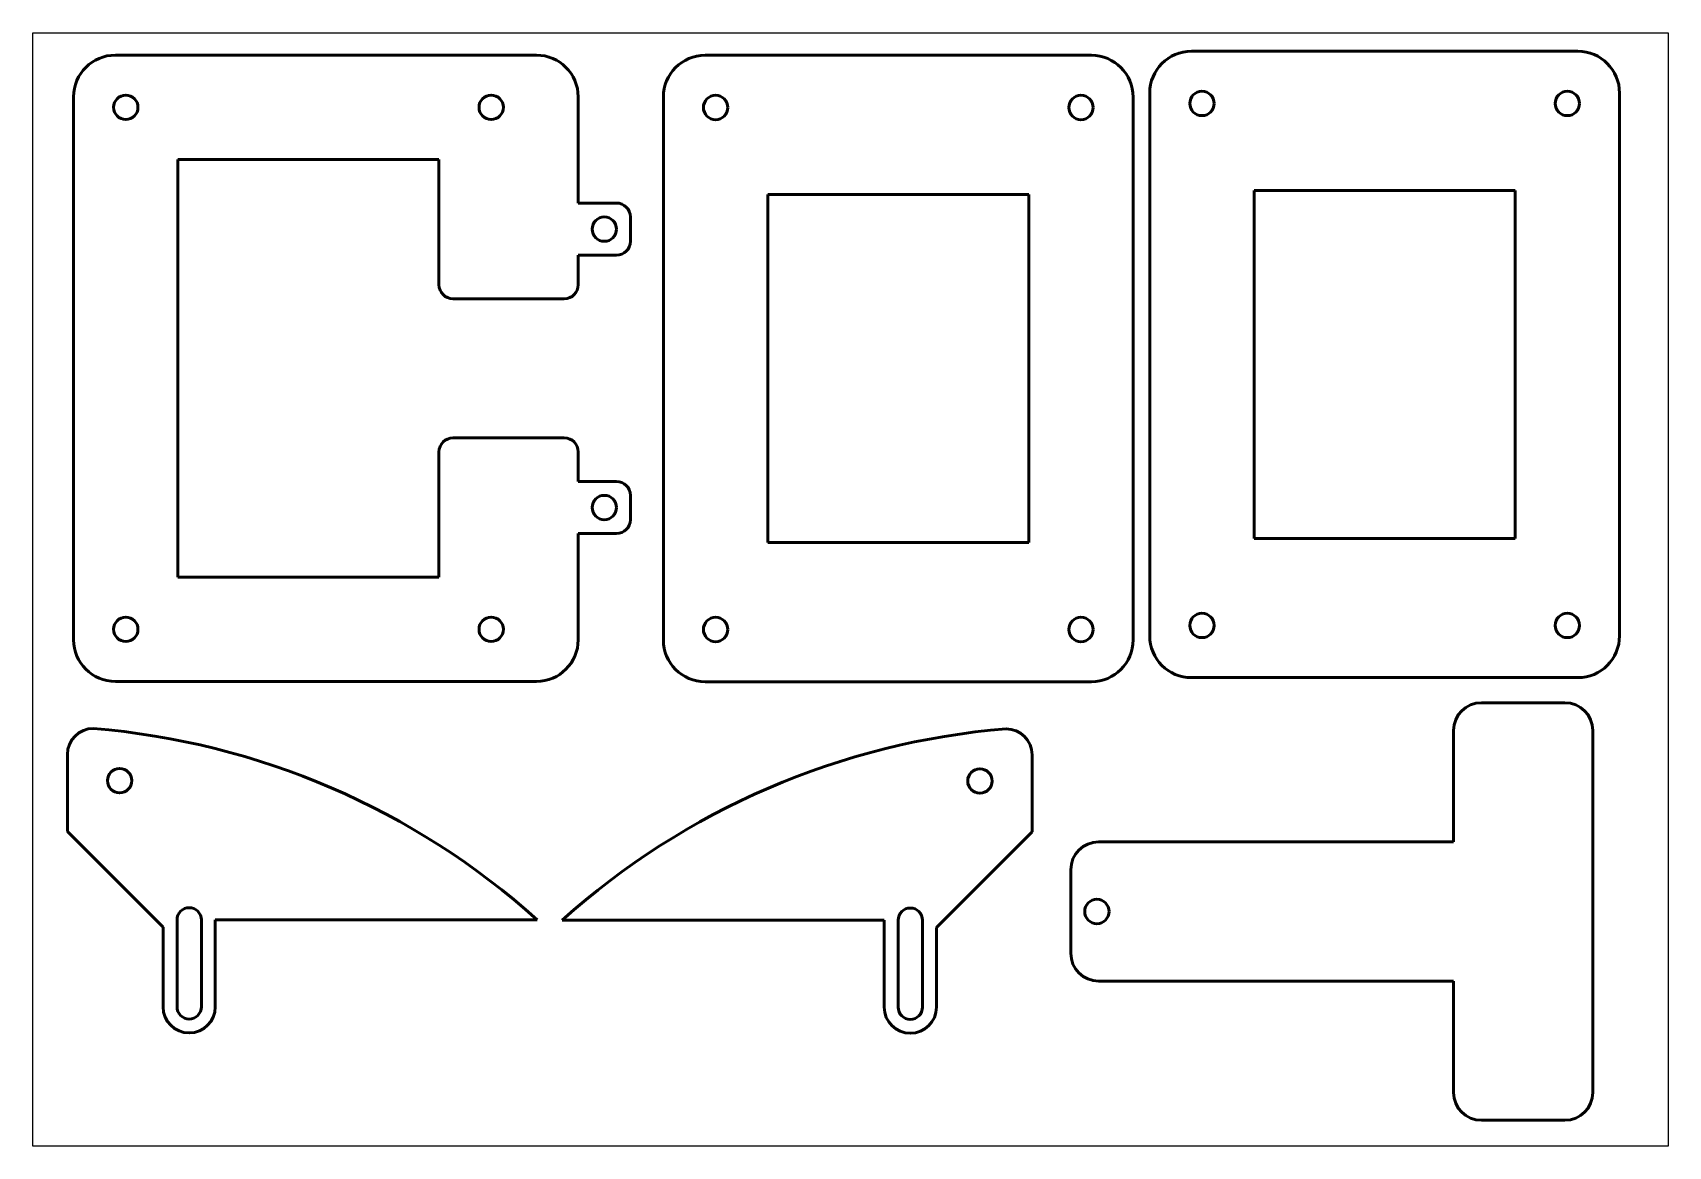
# Model space of a CAD drawing. Header units: millimetres. Extents: x 3 to 473, y -2 to 318.
import ezdxf

# ---------------------------------------------------------------- set-up
doc = ezdxf.new("R2010")
doc.units = ezdxf.units.MM
doc.layers.add('Visible (ISO)', color=7, linetype='Continuous', lineweight=50)

msp = doc.modelspace()

# ---------------------------------------------------------------- linework, layer by layer
msp.add_lwpolyline([(3.16, 318.22), (473.16, 318.22), (473.16, -1.78), (3.16, -1.78)], close=True)
at = {"layer": 'Visible (ISO)'}
for p, q in [((147.91, 311.78), (26.91, 311.78)), ((307.39, 311.73), (196.39, 311.73)), ((447.15, 312.89), (336.15, 312.89)), ((324.15, 300.89), (324.15, 144.89)), ((459.15, 144.89), (459.15, 300.89)), ((14.91, 299.78), (14.91, 143.78)), ((159.91, 269.28), (159.91, 299.78)), ((184.39, 299.73), (184.39, 143.73)), ((319.39, 143.73), (319.39, 299.73)), ((44.91, 281.78), (119.91, 281.78)), ((44.91, 161.78), (44.91, 281.78)), ((119.91, 281.78), (119.91, 245.78)), ((354.15, 172.89), (354.15, 272.89)), ((354.15, 272.89), (429.15, 272.89)), ((429.15, 272.89), (429.15, 172.89)), ((170.91, 269.28), (159.91, 269.28)), ((214.39, 171.73), (214.39, 271.73)), ((214.39, 271.73), (289.39, 271.73)), ((289.39, 271.73), (289.39, 171.73)), ((174.91, 258.28), (174.91, 265.28)), ((159.91, 254.28), (170.91, 254.28)), ((159.91, 245.78), (159.91, 254.28)), ((123.91, 241.78), (155.91, 241.78)), ((119.91, 197.78), (119.91, 161.78)), ((155.91, 201.78), (123.91, 201.78)), ((159.91, 189.28), (159.91, 197.78)), ((170.91, 189.28), (159.91, 189.28)), ((174.91, 178.28), (174.91, 185.28)), ((159.91, 174.28), (170.91, 174.28)), ((159.91, 143.78), (159.91, 174.28)), ((289.39, 171.73), (214.39, 171.73)), ((429.15, 172.89), (354.15, 172.89)), ((119.91, 161.78), (44.91, 161.78)), ((26.91, 131.78), (147.91, 131.78)), ((196.39, 131.73), (307.39, 131.73)), ((336.15, 132.89), (447.15, 132.89)), ((443.46, 125.69), (419.46, 125.69)), ((411.46, 117.69), (411.46, 85.69)), ((451.46, 13.69), (451.46, 117.69)), ((13.13, 110.79), (13.13, 88.65)), ((290.35, 110.69), (290.35, 88.55)), ((13.13, 88.65), (40.63, 61.15)), ((290.35, 88.55), (262.85, 61.05)), ((411.46, 85.69), (309.46, 85.69)), ((301.46, 77.69), (301.46, 53.69)), ((40.63, 61.15), (40.63, 38.29)), ((44.63, 38.29), (44.63, 63.29)), ((51.63, 63.29), (51.63, 38.29)), ((55.63, 63.29), (148.13, 63.29)), ((55.63, 38.29), (55.63, 63.29)), ((247.85, 63.19), (155.35, 63.19)), ((247.85, 38.19), (247.85, 63.19)), ((251.85, 63.19), (251.85, 38.19)), ((258.85, 38.19), (258.85, 63.19)), ((262.85, 61.05), (262.85, 38.19)), ((309.46, 45.69), (411.46, 45.69)), ((411.46, 45.69), (411.46, 13.69)), ((419.46, 5.69), (443.46, 5.69))]:
    msp.add_line(p, q, dxfattribs=at)
for centre in [(339.15, 297.89), (444.15, 297.89), (29.91, 296.78), (134.91, 296.78), (199.39, 296.73), (304.39, 296.73), (167.41, 261.78), (167.41, 181.78), (339.15, 147.89), (444.15, 147.89), (29.91, 146.78), (134.91, 146.78), (199.39, 146.73), (304.39, 146.73), (28.13, 103.29), (275.35, 103.19), (308.96, 65.69)]:
    msp.add_circle(centre, 3.5, dxfattribs=at)
for centre, radius, start, end in [((26.91, 299.78), 12, 90, 180), ((147.91, 299.78), 12, 0, 90), ((196.39, 299.73), 12, 90, 180), ((307.39, 299.73), 12, 0, 90), ((336.15, 300.89), 12, 90, 180), ((447.15, 300.89), 12, 0, 90), ((170.91, 265.28), 4, 0, 90), ((170.91, 258.28), 4, 270, 0), ((123.91, 245.78), 4, 180, 270), ((155.91, 245.78), 4, 270, 0), ((123.91, 197.78), 4, 90, 180), ((155.91, 197.78), 4, 0, 90), ((170.91, 185.28), 4, 0, 90), ((170.91, 178.28), 4, 270, 0), ((26.91, 143.78), 12, 180, 270), ((147.91, 143.78), 12, 270, 0), ((196.39, 143.73), 12, 180, 270), ((307.39, 143.73), 12, 270, 0), ((336.15, 144.89), 12, 180, 270), ((447.15, 144.89), 12, 270, 0), ((419.46, 117.69), 8, 90, 180), ((443.46, 117.69), 8, 0, 90), ((20.63, 110.79), 7.5, 90, 180), ((2.87, -98.16), 217.17, 48.0213, 85.3107), ((300.6, -98.25), 217.17, 94.6893, 131.9787), ((282.85, 110.69), 7.5, 0, 90), ((309.46, 77.69), 8, 90, 180), ((48.13, 63.29), 3.5, 0, 180), ((255.35, 63.19), 3.5, 0, 180), ((309.46, 53.69), 8, 180, 270), ((48.13, 38.29), 7.5, 180, 0), ((48.13, 38.29), 3.5, 180, 0), ((255.35, 38.19), 7.5, 180, 0), ((255.35, 38.19), 3.5, 180, 0), ((419.46, 13.69), 8, 180, 270), ((443.46, 13.69), 8, 270, 0)]:
    msp.add_arc(centre, radius, start, end, dxfattribs=at)

doc.saveas('drawing.dxf')
